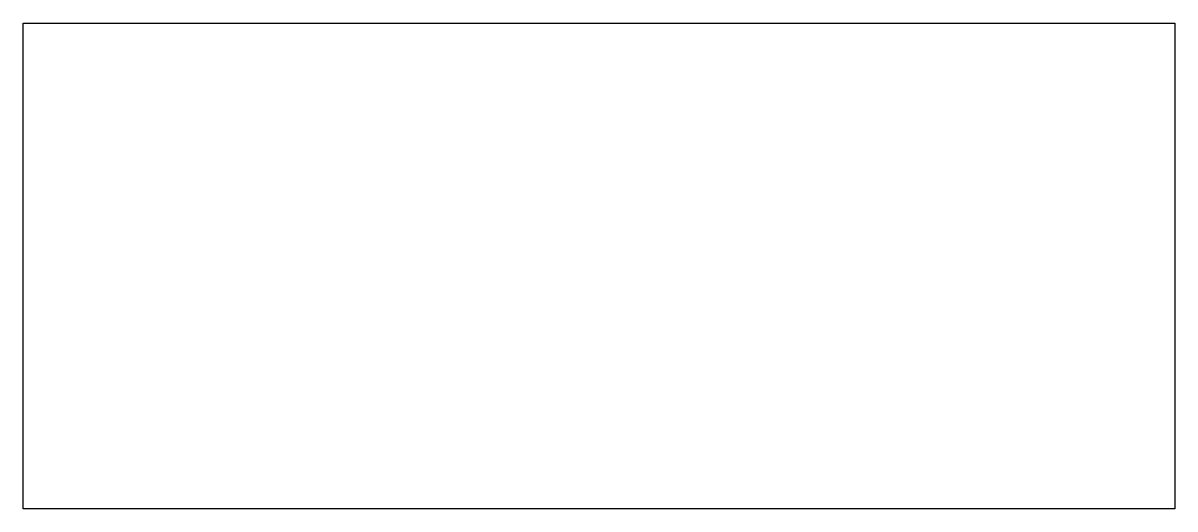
# Model space of a CAD drawing. Header units: millimetres. Extents: x -0.09 to 0.102, y -0.042 to 0.039.
import ezdxf

# ---------------------------------------------------------------- set-up
doc = ezdxf.new("R2010")
doc.units = ezdxf.units.MM

msp = doc.modelspace()

# ---------------------------------------------------------------- linework, layer by layer
msp.add_lwpolyline([(-0.09038, 0.03878), (0.10169, 0.03878), (0.10169, -0.04223), (-0.09038, -0.04223)], close=True)

doc.saveas('drawing.dxf')
